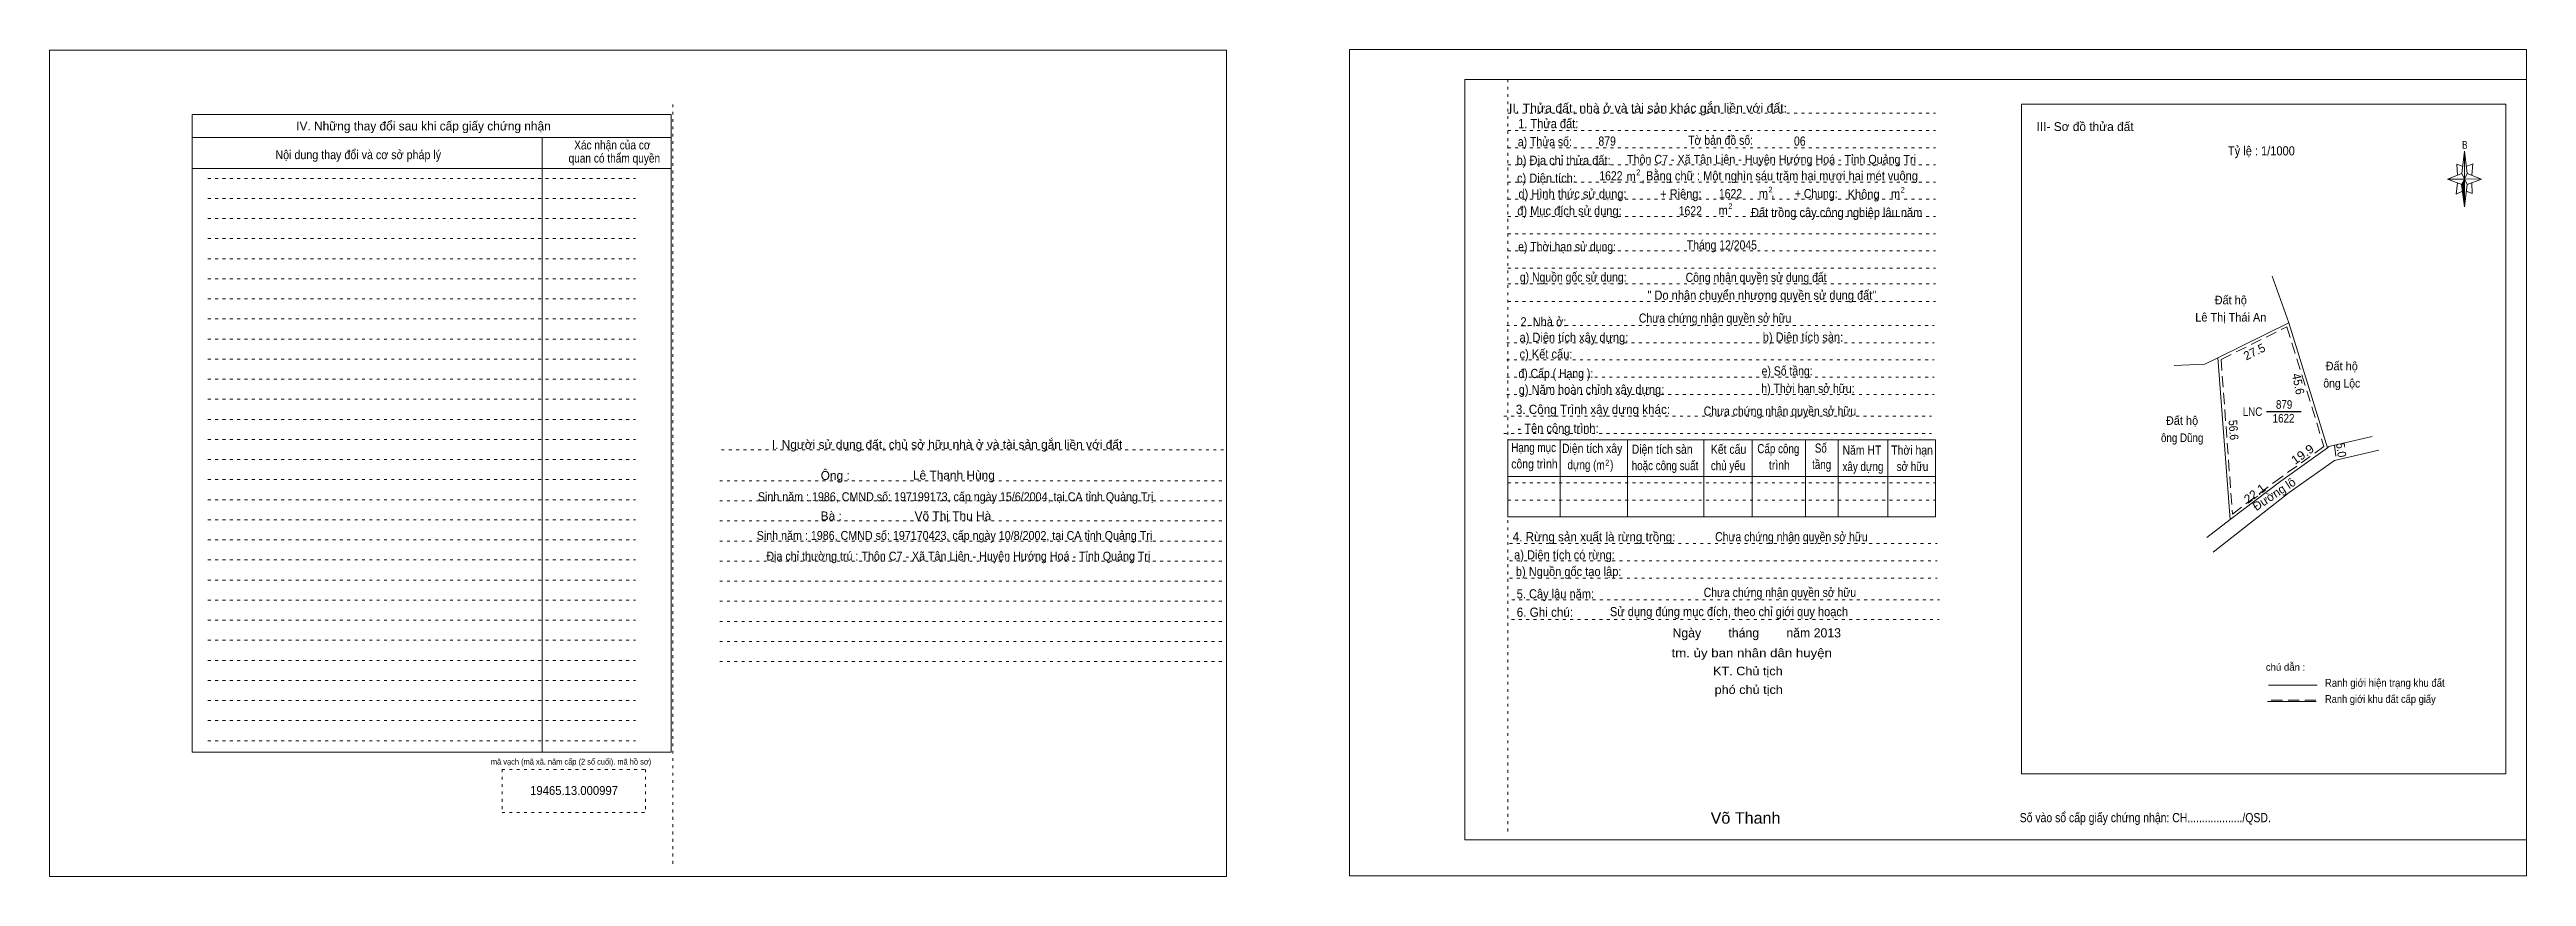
# Model space of a CAD drawing. Header units: metres. Extents: x 537021.7 to 537108.1, y 1838420.1 to 1838448.9.
import ezdxf
from ezdxf.enums import TextEntityAlignment as Align

# ---------------------------------------------------------------- set-up
doc = ezdxf.new("R2010")
doc.units = ezdxf.units.M
doc.header["$LTSCALE"] = 0.13
doc.linetypes.add('DOTTED', pattern=[1.5, 0.3, -1.2])
doc.linetypes.add('MEDIUM_DASHED', pattern=[4.5, 3, -1.5])
for name, color, linetype, lineweight in [('1', 7, 'DOTTED', 13), ('10', 7, 'Continuous', 13), ('15', 7, 'Continuous', 13), ('2', 7, 'Continuous', 13), ('30', 7, 'Continuous', 13), ('50', 7, 'Continuous', 13)]:
    doc.layers.add(name, color=color, linetype=linetype, lineweight=lineweight)
for name, color, linetype in [('11', 7, 'Continuous'), ('18', 7, 'Continuous'), ('20', 7, 'Continuous'), ('22', 7, 'Continuous'), ('3', 7, 'Continuous'), ('4', 7, 'Continuous'), ('9', 7, 'Continuous')]:
    doc.layers.add(name, color=color, linetype=linetype)

msp = doc.modelspace()

# ---------------------------------------------------------------- hatches: boundary and pattern name
at = {"layer": '30'}
msp.add_hatch(color=256, dxfattribs=at).paths.add_polyline_path([(537105.92, 1838444.38), (537105.92, 1838443.42), (537105.82, 1838444.2)])

# ---------------------------------------------------------------- linework, layer by layer
at = {"layer": '1', "linetype": 'Continuous'}
for p, q in [((537071.06, 1838447.86), (537108.08, 1838447.86)), ((537071.06, 1838447.86), (537071.06, 1838421.36)), ((537108.08, 1838447.86), (537108.08, 1838421.36)), ((537071.06, 1838421.36), (537108.08, 1838421.36))]:
    msp.add_line(p, q, dxfattribs=at)
at = {"layer": '1'}
for p, q in [((537072.56, 1838447.86), (537072.56, 1838421.58)), ((537043.45, 1838446.99), (537043.45, 1838420.49)), ((537072.56, 1838446.68), (537087.47, 1838446.68)), ((537072.56, 1838446.08), (537087.47, 1838446.08)), ((537072.56, 1838445.48), (537087.47, 1838445.48)), ((537027.23, 1838444.41), (537042.14, 1838444.41)), ((537072.56, 1838444.88), (537087.47, 1838444.88)), ((537072.56, 1838444.28), (537087.47, 1838444.28)), ((537027.23, 1838443.71), (537042.14, 1838443.71)), ((537072.56, 1838443.68), (537087.47, 1838443.68)), ((537027.23, 1838443.01), (537042.14, 1838443.01)), ((537072.56, 1838443.08), (537087.47, 1838443.08)), ((537072.56, 1838442.48), (537087.47, 1838442.48)), ((537027.23, 1838442.31), (537042.14, 1838442.31)), ((537027.23, 1838441.61), (537042.14, 1838441.61)), ((537072.56, 1838441.88), (537087.47, 1838441.88)), ((537027.23, 1838440.91), (537042.14, 1838440.91)), ((537072.56, 1838441.28), (537087.47, 1838441.28)), ((537072.56, 1838440.73), (537087.47, 1838440.73)), ((537027.23, 1838440.21), (537042.14, 1838440.21)), ((537072.56, 1838440.12), (537087.47, 1838440.12)), ((537027.23, 1838439.51), (537042.14, 1838439.51)), ((537072.52, 1838439.28), (537087.43, 1838439.28)), ((537027.23, 1838438.81), (537042.14, 1838438.81)), ((537072.52, 1838438.68), (537087.43, 1838438.68)), ((537027.23, 1838438.11), (537042.14, 1838438.11)), ((537027.23, 1838437.41), (537042.14, 1838437.41)), ((537072.52, 1838438.08), (537087.43, 1838438.08)), ((537072.52, 1838437.48), (537087.43, 1838437.48)), ((537027.23, 1838436.71), (537042.14, 1838436.71)), ((537072.52, 1838436.88), (537087.43, 1838436.88)), ((537027.23, 1838436.01), (537042.14, 1838436.01)), ((537072.42, 1838436.12), (537087.33, 1838436.12)), ((537027.23, 1838435.31), (537042.14, 1838435.31)), ((537045.14, 1838434.95), (537062.75, 1838434.95)), ((537072.42, 1838435.52), (537087.33, 1838435.52)), ((537027.23, 1838434.61), (537042.14, 1838434.61)), ((537027.23, 1838433.91), (537042.14, 1838433.91)), ((537045.08, 1838433.87), (537062.69, 1838433.87)), ((537027.23, 1838433.21), (537042.14, 1838433.21)), ((537045.08, 1838433.17), (537062.69, 1838433.17)), ((537072.56, 1838433.8), (537087.47, 1838433.8)), ((537072.56, 1838433.2), (537087.47, 1838433.2)), ((537027.23, 1838432.51), (537042.14, 1838432.51)), ((537045.08, 1838432.47), (537062.69, 1838432.47)), ((537027.23, 1838431.81), (537042.14, 1838431.81)), ((537045.08, 1838431.77), (537062.69, 1838431.77)), ((537072.62, 1838431.68), (537087.53, 1838431.68)), ((537027.23, 1838431.11), (537042.14, 1838431.11)), ((537027.23, 1838430.41), (537042.14, 1838430.41)), ((537045.08, 1838431.07), (537062.69, 1838431.07)), ((537045.08, 1838430.37), (537062.69, 1838430.37)), ((537072.62, 1838431.08), (537087.53, 1838431.08)), ((537072.62, 1838430.48), (537087.53, 1838430.48)), ((537027.23, 1838429.71), (537042.14, 1838429.71)), ((537045.08, 1838429.67), (537062.69, 1838429.67)), ((537072.7, 1838429.72), (537087.61, 1838429.72)), ((537027.23, 1838429.01), (537042.14, 1838429.01)), ((537045.08, 1838428.97), (537062.69, 1838428.97)), ((537072.69, 1838429.03), (537087.6, 1838429.03)), ((537027.23, 1838428.31), (537042.14, 1838428.31)), ((537045.08, 1838428.27), (537062.69, 1838428.27)), ((537027.23, 1838427.61), (537042.14, 1838427.61)), ((537027.23, 1838426.91), (537042.14, 1838426.91)), ((537045.08, 1838427.57), (537062.69, 1838427.57)), ((537027.23, 1838426.21), (537042.14, 1838426.21)), ((537027.23, 1838425.51), (537042.14, 1838425.51)), ((537027.23, 1838424.81), (537042.14, 1838424.81)), ((537037.49, 1838423.81), (537042.49, 1838423.81)), ((537037.49, 1838423.81), (537037.49, 1838422.31)), ((537042.49, 1838423.81), (537042.49, 1838422.31)), ((537037.49, 1838422.31), (537042.49, 1838422.31))]:
    msp.add_line(p, q, dxfattribs=at)
at = {"layer": '1', "linetype": 'Continuous'}
for points in [[(537021.71, 1838420.08), (537062.75, 1838420.08), (537062.75, 1838448.88), (537021.71, 1838448.88)], [(537067.04, 1838420.1), (537108.08, 1838420.1), (537108.08, 1838448.9), (537067.04, 1838448.9)]]:
    msp.add_lwpolyline(points, close=True, dxfattribs=at)
at = {"layer": '10'}
for p, q in [((537099.21, 1838441), (537099.79, 1838439.38)), ((537096.87, 1838437.94), (537097.32, 1838438.16)), ((537096.87, 1838437.94), (537095.8, 1838437.89)), ((537072.56, 1838435.3), (537087.47, 1838435.3)), ((537072.56, 1838435.3), (537072.56, 1838432.61)), ((537074.39, 1838435.3), (537074.39, 1838432.61)), ((537076.73, 1838435.3), (537076.73, 1838432.61)), ((537079.39, 1838435.3), (537079.39, 1838432.61)), ((537081.08, 1838435.3), (537081.08, 1838432.61)), ((537082.94, 1838435.3), (537082.94, 1838432.61)), ((537084.08, 1838435.3), (537084.08, 1838432.61)), ((537085.81, 1838435.3), (537085.81, 1838432.61)), ((537087.47, 1838435.3), (537087.47, 1838432.61)), ((537101.14, 1838435.02), (537099.51, 1838433.86)), ((537102.7, 1838435.41), (537101.19, 1838435.06)), ((537101.39, 1838434.58), (537102.93, 1838434.94)), ((537072.56, 1838434.02), (537087.47, 1838434.02)), ((537097.15, 1838431.38), (537099.81, 1838433.46)), ((537072.56, 1838432.61), (537087.47, 1838432.61)), ((537096.93, 1838431.89), (537097.75, 1838432.52))]:
    msp.add_line(p, q, dxfattribs=at)
at = {"layer": '10', "lineweight": 25}
msp.add_line((537099.02, 1838436.28), (537100.22, 1838436.28), dxfattribs=at)
at = {"layer": '10', "linetype": 'MEDIUM_DASHED'}
for p, q in [((537101.02, 1838435.06), (537099.42, 1838433.92)), ((537101.39, 1838435.11), (537101.45, 1838434.59))]:
    msp.add_line(p, q, dxfattribs=at)
at = {"layer": '15'}
for p, q in [((537097.32, 1838438.16), (537099.79, 1838439.38)), ((537097.32, 1838438.16), (537097.75, 1838432.52)), ((537097.75, 1838432.52), (537099.51, 1838433.86)), ((537099.81, 1838433.46), (537101.39, 1838434.58))]:
    msp.add_line(p, q, dxfattribs=at)
at = {"layer": '15', "linetype": 'MEDIUM_DASHED'}
for p, q in [((537097.43, 1838438.1), (537097.83, 1838432.71)), ((537097.83, 1838432.71), (537099.42, 1838433.92))]:
    msp.add_line(p, q, dxfattribs=at)
msp.add_lwpolyline([(537097.43, 1838438.1), (537099.73, 1838439.24), (537101.02, 1838435.06)], dxfattribs=at)
at = {"layer": '15'}
msp.add_lwpolyline([(537099.79, 1838439.38), (537101.14, 1838435.02), (537101.19, 1838435.06)], dxfattribs=at)
at = {"layer": '2'}
for p, q in [((537026.68, 1838446.64), (537043.39, 1838446.64)), ((537026.68, 1838446.64), (537026.68, 1838424.41)), ((537043.39, 1838446.64), (537043.39, 1838424.41)), ((537026.68, 1838445.84), (537043.39, 1838445.84)), ((537038.89, 1838445.84), (537038.89, 1838424.41)), ((537026.68, 1838444.76), (537043.39, 1838444.76)), ((537026.68, 1838424.41), (537043.39, 1838424.41))]:
    msp.add_line(p, q, dxfattribs=at)
msp.add_lwpolyline([(537090.47, 1838447), (537107.36, 1838447), (537107.36, 1838423.66), (537090.47, 1838423.66)], close=True, dxfattribs=at)
at = {"layer": '30'}
for p, q in [((537105.83, 1838444.58), (537105.92, 1838445.36)), ((537105.83, 1838444.2), (537105.33, 1838444.38)), ((537106.01, 1838444.2), (537105.92, 1838443.42)), ((537106.01, 1838444.58), (537106.51, 1838444.38)), ((537106.17, 1838444.26), (537106.19, 1838443.88)), ((537106.19, 1838443.88), (537105.98, 1838443.96))]:
    msp.add_line(p, q, dxfattribs=at)
for points in [[(537105.92, 1838445.36), (537106.01, 1838444.58), (537105.92, 1838444.38)], [(537105.92, 1838444.38), (537105.33, 1838444.38), (537105.83, 1838444.58), (537106.01, 1838444.2), (537106.51, 1838444.38), (537105.92, 1838444.4)], [(537105.92, 1838444.38), (537105.92, 1838443.42), (537105.82, 1838444.2)]]:
    msp.add_lwpolyline(points, close=True, dxfattribs=at)
for points in [[(537105.92, 1838444.38), (537105.83, 1838444.58), (537105.33, 1838444.38)], [(537105.67, 1838444.26), (537105.63, 1838443.86), (537105.85, 1838443.96)], [(537105.86, 1838444.82), (537105.65, 1838444.9), (537105.68, 1838444.52)], [(537105.92, 1838444.38), (537106.01, 1838444.2), (537106.51, 1838444.38)], [(537105.98, 1838444.82), (537106.21, 1838444.92), (537106.17, 1838444.52)]]:
    msp.add_lwpolyline(points, dxfattribs=at)
at = {"layer": '50', "linetype": 'MEDIUM_DASHED'}
msp.add_line((537100.74, 1838426.22), (537099.03, 1838426.22), dxfattribs=at)
at = {"layer": '50'}
for p, q in [((537100.75, 1838426.18), (537099.05, 1838426.18)), ((537100.78, 1838426.75), (537099.08, 1838426.75))]:
    msp.add_line(p, q, dxfattribs=at)

# ---------------------------------------------------------------- texts
at = {"layer": '1', "width": 0.85}
msp.add_text('mã vạch (mã xã. năm cấp (2 số cuối). mã hồ sơ)', height=0.2, dxfattribs=at).set_placement((537039.895, 1838423.98), align=Align.CENTER)
at = {"layer": '10'}
for s, p in [('IV. Những thay đổi sau khi cấp giấy chứng nhận', (537034.75, 1838446.08)), ('III- Sơ đồ thửa đất', (537092.69, 1838446.06)), ('I. Người sử dụng đất, chủ sở hữu nhà ở và tài sản gắn liền với đất', (537053.005, 1838434.98))]:
    msp.add_text(s, height=0.31, dxfattribs=at).set_placement(p, align=Align.CENTER)
for s, height, width, p in [('Nội dung thay đổi và cơ sở pháp lý', 0.31, 0.9, (537032.475, 1838445.08)), ('Xác nhận của cơ', 0.31, 0.85, (537041.335, 1838445.42)), ('  Thôn C7 - Xã Tân Liên - Huyện Hướng Hoá - Tỉnh Quảng Trị', 0.31, 0.9, (537081.65, 1838444.92)), ('Bằng chữ : Một nghìn sáu trăm hai mươi hai mét vuông', 0.32, 0.9, (537082.12, 1838444.34)), ('Đất hộ', 0.3, 0.95, (537097.77, 1838440.02)), ('Lê Thị Thái An', 0.3, 0.95, (537097.77, 1838439.42)), ('ông Lộc', 0.3, 0.9, (537101.64, 1838437.12)), ('Đất hộ', 0.3, 0.95, (537101.64, 1838437.72)), ('879', 0.3, 0.85, (537099.63, 1838436.38)), ('Đất hộ', 0.3, 0.95, (537096.07, 1838435.82)), ('1622', 0.3, 0.85, (537099.61, 1838435.9)), ('ông Dũng', 0.3, 0.85, (537096.075, 1838435.22)), ('Địa chỉ thường trú : Thôn C7 - Xã Tân Liên - Huyện Hướng Hoá - Tỉnh Quảng Trị', 0.31, 0.9, (537053.4, 1838431.09))]:
    msp.add_text(s, height=height, dxfattribs=dict(at, width=width)).set_placement(p, align=Align.CENTER)
for s, rotation, p in [('27.5', 26.385, (537098.31, 1838438.06)), ('Đường lô', 33.69, (537098.66, 1838432.81))]:
    msp.add_text(s, height=0.3, rotation=rotation, dxfattribs=at).set_placement(p)
at = {"layer": '10', "width": 0.85}
msp.add_text('LNC', height=0.3, dxfattribs=at).set_placement((537098.87, 1838436.13), align=Align.RIGHT)
at = {"layer": '10'}
for s, rotation, width, p in [('19.9', 35.767, 1.1, (537100.01, 1838434.42)), ('5.0', 277.564, 0.9, (537101.44, 1838435.17)), ('22.1', 37.177, 1.05, (537098.37, 1838433.06))]:
    msp.add_text(s, height=0.3, rotation=rotation, dxfattribs=dict(at, width=width)).set_placement(p)
at = {"layer": '11', "width": 0.95}
msp.add_text('19465.13.000997', height=0.31, dxfattribs=at).set_placement((537040, 1838422.92), align=Align.CENTER)
at = {"layer": '18'}
for s, p in [('Lê Thanh Hùng', (537053.245, 1838433.91)), ('Võ Thị Thu Hà', (537053.21, 1838432.49))]:
    msp.add_text(s, height=0.31, dxfattribs=at).set_placement(p, align=Align.CENTER)
at = {"layer": '18', "width": 0.9}
for s, p in [('Sinh năm : 1986, CMND số: 197199173, cấp ngày 15/6/2004, tại CA tỉnh Quảng Trị', (537053.305, 1838433.16)), ('Sinh năm : 1986, CMND số: 197170423, cấp ngày 10/8/2002, tại CA tỉnh Quảng Trị', (537053.265, 1838431.81))]:
    msp.add_text(s, height=0.31, dxfattribs=at).set_placement(p, align=Align.CENTER)
at = {"layer": '2'}
for s, p in [('II. Thửa đất, nhà ở và tài sản khác gắn liền với đất:', (537072.6, 1838446.7)), (',', (537077.22, 1838444.29)), (',', (537081.74, 1838443.76))]:
    msp.add_text(s, height=0.32, dxfattribs=at).set_placement(p)
for s, height, width, p in [('1. Thửa đất:', 0.32, 0.9, (537072.92, 1838446.16)), ('Tờ bản đồ số:', 0.32, 0.85, (537078.85, 1838445.58)), ('a) Thửa số:', 0.32, 0.85, (537072.91, 1838445.53)), ('c) Diện tích:', 0.32, 0.9, (537072.88, 1838444.26)), ('m', 0.32, 0.9, (537076.7, 1838444.32)), ('2', 0.2, 0.8, (537077.04, 1838444.52)), ('đ) Mục đích sử dụng:', 0.32, 0.9, (537072.89, 1838443.12)), ('d) Hình thức sử dụng:', 0.32, 0.9, (537072.93, 1838443.71)), ('+ Riêng:', 0.32, 0.9, (537077.87, 1838443.71)), ('1622', 0.32, 0.85, (537078.52, 1838443.12)), ('m', 0.32, 0.9, (537079.91, 1838443.14)), ('2', 0.2, 0.8, (537080.25, 1838443.34)), ('Đất trồng cây công nghiệp lâu năm ', 0.32, 0.9, (537081.04, 1838443.06)), ('m', 0.32, 0.9, (537081.31, 1838443.72)), ('2', 0.2, 0.8, (537081.65, 1838443.92)), ('+ Chung:', 0.32, 0.85, (537082.57, 1838443.72)), ('Không', 0.32, 0.9, (537084.41, 1838443.7)), ('m', 0.32, 0.9, (537085.92, 1838443.71)), ('2', 0.2, 0.8, (537086.26, 1838443.91)), ('e) Thời hạn sử dụng: ', 0.32, 0.85, (537072.92, 1838441.87)), ('Tháng 12/2045', 0.32, 0.85, (537078.8, 1838441.93)), ('g) Nguồn gốc sử dụng: ', 0.32, 0.85, (537072.98, 1838440.81)), ('a) Diện tích xây dựng:', 0.32, 0.9, (537072.97, 1838438.71)), ('2. Nhà ở:', 0.32, 0.9, (537073, 1838439.25)), ('b) Diện tích sàn:', 0.32, 0.9, (537081.45, 1838438.72)), ('c) Kết cấu:', 0.32, 0.9, (537072.97, 1838438.13)), ('đ) Cấp ( Hạng ):', 0.32, 0.85, (537072.93, 1838437.45)), ('e) Số tầng:', 0.32, 0.85, (537081.41, 1838437.54)), ('h) Thời hạn sở hữu:', 0.32, 0.85, (537081.4, 1838436.93)), ('3. Công Trình xây dựng khác:', 0.32, 0.95, (537072.84, 1838436.2)), ('g) Năm hoàn chỉnh xây dựng:', 0.32, 0.9, (537072.94, 1838436.89)), ('- Tên công trình:', 0.32, 0.9, (537072.9, 1838435.54)), ('Hạng mục', 0.32, 0.8, (537072.68, 1838434.87)), ('Diện tích xây', 0.32, 0.85, (537074.45, 1838434.84)), ('Diện tích sàn', 0.32, 0.85, (537076.88, 1838434.81)), ('Kết cấu', 0.32, 0.85, (537079.64, 1838434.81)), ('Cấp công', 0.32, 0.8, (537081.26, 1838434.83)), (' Số', 0.32, 0.8, (537083.17, 1838434.85)), ('Năm HT', 0.32, 0.85, (537084.23, 1838434.78)), ('Thời hạn', 0.32, 0.85, (537085.93, 1838434.78)), ('công trình', 0.32, 0.85, (537072.68, 1838434.3)), ('  dựng (     )', 0.32, 0.8, (537074.45, 1838434.27)), ('m', 0.32, 0.85, (537075.64, 1838434.26)), ('2', 0.201, 0.75, (537075.96, 1838434.4)), ('hoặc công suất', 0.32, 0.8, (537076.88, 1838434.24)), ('chủ yếu', 0.32, 0.8, (537079.64, 1838434.24)), ('    trình', 0.32, 0.85, (537081.26, 1838434.26)), ('tầng', 0.32, 0.8, (537083.17, 1838434.28)), ('xây dựng', 0.32, 0.8, (537084.23, 1838434.21)), ('  sở hữu', 0.32, 0.8, (537085.93, 1838434.21)), ('4. Rừng sản xuất là rừng trồng:', 0.32, 0.95, (537072.73, 1838431.76)), ('a) Diện tích có rừng:', 0.32, 0.9, (537072.78, 1838431.13)), ('b) Nguồn gốc tạo lập:', 0.32, 0.9, (537072.84, 1838430.55)), ('5. Cây lâu năm:', 0.32, 0.9, (537072.87, 1838429.77)), ('6. Ghi chú:', 0.32, 0.95, (537072.87, 1838429.13)), ('Số vào sổ cấp giấy chứng nhận: CH.................../QSD.', 0.32, 0.85, (537090.41, 1838421.97))]:
    msp.add_text(s, height=height, dxfattribs=dict(at, width=width)).set_placement(p)
for s, height, width, p in [('quan có thẩm quyền', 0.31, 0.85, (537041.405, 1838444.96)), ('b) Địa chỉ thửa đất:', 0.32, 0.9, (537074.505, 1838444.88))]:
    msp.add_text(s, height=height, dxfattribs=dict(at, width=width)).set_placement(p, align=Align.CENTER)
at = {"layer": '20'}
for s, p in [('Ông : ', (537049.165, 1838433.9)), ('Bà : ', (537049.025, 1838432.49))]:
    msp.add_text(s, height=0.31, dxfattribs=at).set_placement(p, align=Align.CENTER)
at = {"layer": '22'}
for s, rotation, width, p in [('45.6', 281.69, 0.95, (537099.9, 1838437.58)), ('56.6', 274.343, 0.9, (537097.69, 1838435.98))]:
    msp.add_text(s, height=0.3, rotation=rotation, dxfattribs=dict(at, width=width)).set_placement(p)
at = {"layer": '3', "width": 0.85}
for s, p in [('879', (537075.72, 1838445.55)), ('06', (537082.54, 1838445.55))]:
    msp.add_text(s, height=0.32, dxfattribs=at).set_placement(p)
at = {"layer": '30', "width": 0.75}
msp.add_text('B', height=0.276, dxfattribs=at).set_placement((537105.93, 1838445.44), align=Align.CENTER)
at = {"layer": '4', "width": 0.85}
for p in [(537075.75, 1838444.34), (537079.92, 1838443.72)]:
    msp.add_text('1622', height=0.32, dxfattribs=at).set_placement(p)
at = {"layer": '50', "width": 0.9}
msp.add_text('Tỷ lệ : 1/1000', height=0.32, dxfattribs=at).set_placement((537097.67, 1838445.21))
at = {"layer": '50'}
for s, height, p in [('Ngày        tháng        năm 2013', 0.32, (537081.24, 1838428.41)), ('chú dẫn :', 0.25, (537099.68, 1838427.25))]:
    msp.add_text(s, height=height, dxfattribs=at).set_placement(p, align=Align.CENTER)
for s, height, width, p in [('tm. ủy ban nhân dân huyện ', 0.3, 1.15, (537081.13, 1838427.72)), ('KT. Chủ tịch', 0.3, 1.1, (537080.93, 1838427.09)), ('Ranh giới hiện trạng khu đất', 0.275, 0.9, (537103.14, 1838426.69)), ('phó chủ tịch', 0.3, 1.1, (537080.96, 1838426.44)), ('Ranh giới khu đất cấp giấy', 0.27, 0.9, (537102.985, 1838426.13)), ('Võ Thanh', 0.4, 1.05, (537080.85, 1838421.92))]:
    msp.add_text(s, height=height, dxfattribs=dict(at, width=width)).set_placement(p, align=Align.CENTER)
at = {"layer": '9'}
for s, width, p in [('Công nhận quyền sử dụng đất ', 0.85, (537078.76, 1838440.8)), ('" Do nhận chuyển nhượng quyền sử dụng đất"', 0.9, (537077.43, 1838440.18)), ('Chưa chứng nhận quyền sở hữu', 0.85, (537077.13, 1838439.38)), ('Chưa chứng nhận quyền sở hữu', 0.85, (537079.39, 1838436.14)), ('Chưa chứng nhận quyền sở hữu', 0.85, (537079.79, 1838431.76)), ('Sử dụng đúng mục đích, theo chỉ giới quy hoạch', 0.9, (537076.12, 1838429.15)), ('Chưa chứng nhận quyền sở hữu', 0.85, (537079.39, 1838429.82))]:
    msp.add_text(s, height=0.32, dxfattribs=dict(at, width=width)).set_placement(p)

doc.saveas('drawing.dxf')
